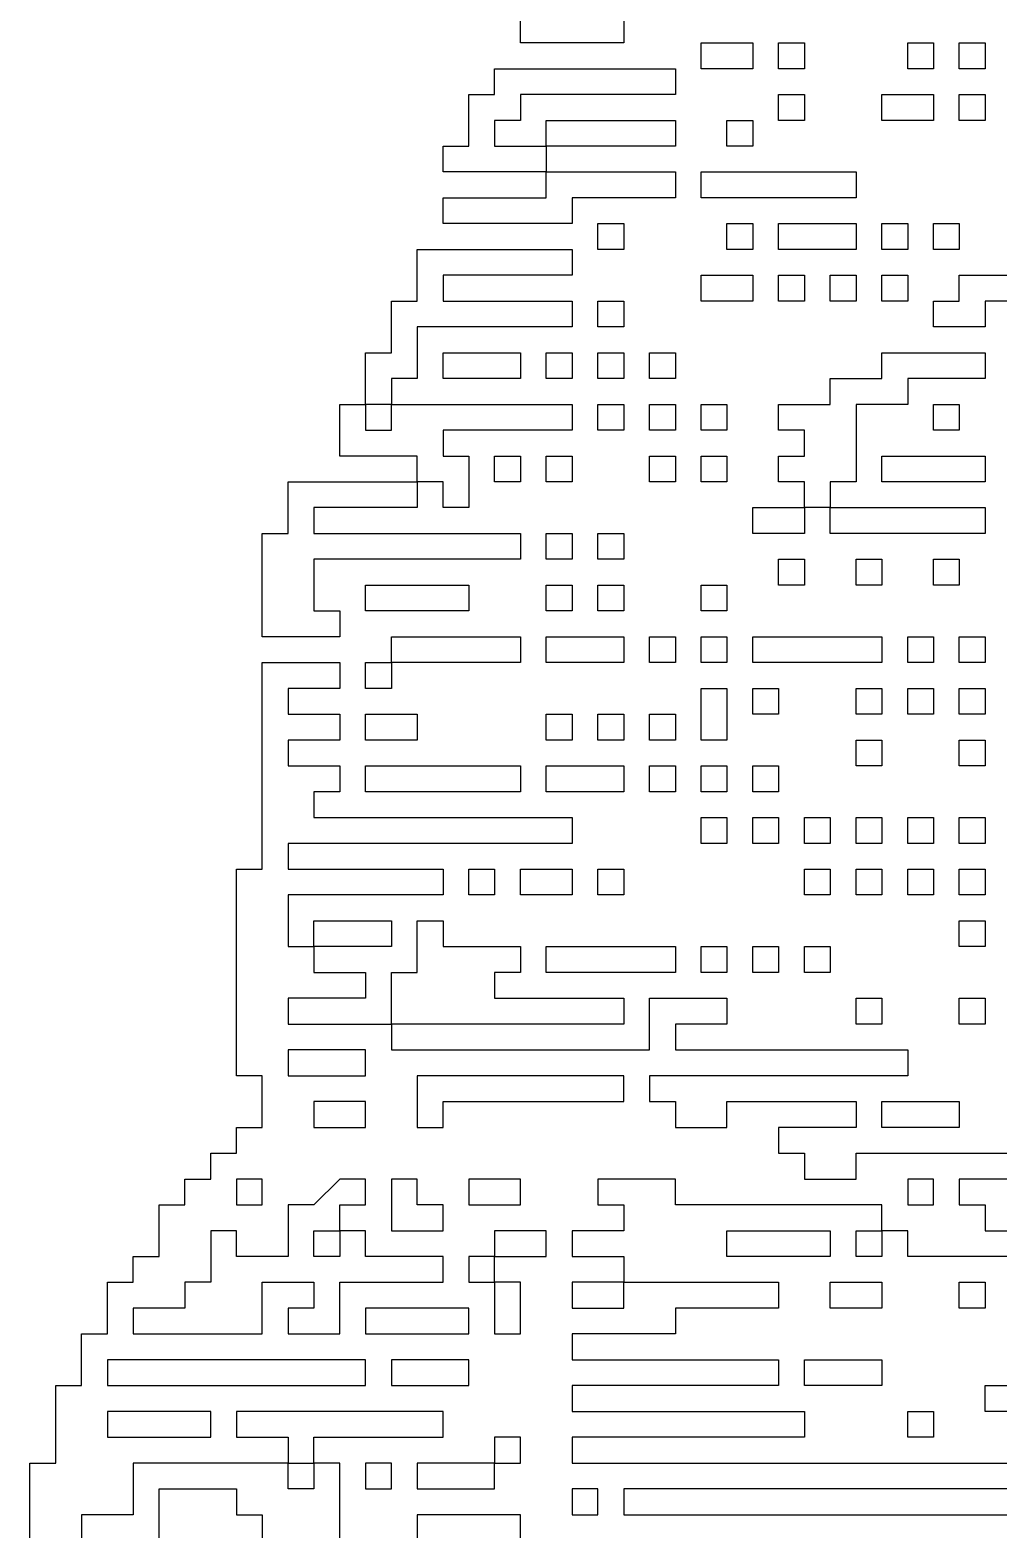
# Model space of a CAD drawing. Header units: inches. Extents: x 0.02 to 6.01, y 0.01 to 5.6.
# Drawn here: x 1.8038 to 1.9873, y 2.9722 to 3.2563 of the extents above; entities that cross this region are included whole.
import ezdxf

# ---------------------------------------------------------------- set-up
doc = ezdxf.new("R2010")
doc.units = ezdxf.units.IN
doc.header["$MEASUREMENT"] = 0
doc.layers.add('Bottom Overlay', color=54, linetype='Continuous')

msp = doc.modelspace()

# ---------------------------------------------------------------- linework, layer by layer
at = {"layer": 'Bottom Overlay'}
for p, q in [((1.89679, 3.25383), (1.89679, 3.25872)), ((1.91636, 3.25872), (1.91636, 3.25383)), ((1.91636, 3.25383), (1.89679, 3.25383)), ((1.93104, 3.24893), (1.93104, 3.25383)), ((1.93104, 3.25383), (1.94083, 3.25383)), ((1.94083, 3.25383), (1.94083, 3.24893)), ((1.94572, 3.24893), (1.94572, 3.25383)), ((1.94572, 3.25383), (1.95061, 3.25383)), ((1.95061, 3.25383), (1.95061, 3.24893)), ((1.97019, 3.25383), (1.97508, 3.25383)), ((1.97019, 3.24893), (1.97019, 3.25383)), ((1.97508, 3.25383), (1.97508, 3.24893)), ((1.97997, 3.25383), (1.98487, 3.25383)), ((1.97997, 3.24893), (1.97997, 3.25383)), ((1.98487, 3.25383), (1.98487, 3.24893)), ((1.89189, 3.24404), (1.89189, 3.24893)), ((1.89189, 3.24893), (1.90657, 3.24893)), ((1.90657, 3.24893), (1.91147, 3.24893)), ((1.91147, 3.24893), (1.92615, 3.24893)), ((1.92615, 3.24893), (1.92615, 3.24404)), ((1.93593, 3.24893), (1.93104, 3.24893)), ((1.94083, 3.24893), (1.93593, 3.24893)), ((1.95061, 3.24893), (1.94572, 3.24893)), ((1.97508, 3.24893), (1.97019, 3.24893)), ((1.98487, 3.24893), (1.97997, 3.24893)), ((1.887, 3.23425), (1.887, 3.24404)), ((1.887, 3.24404), (1.89189, 3.24404)), ((1.92615, 3.24404), (1.89679, 3.24404)), ((1.89679, 3.24404), (1.89679, 3.23915)), ((1.94572, 3.23915), (1.94572, 3.24404)), ((1.94572, 3.24404), (1.95061, 3.24404)), ((1.95061, 3.24404), (1.95061, 3.23915)), ((1.96529, 3.23915), (1.96529, 3.24404)), ((1.96529, 3.24404), (1.97508, 3.24404)), ((1.97508, 3.24404), (1.97508, 3.23915)), ((1.97997, 3.24404), (1.98487, 3.24404)), ((1.97997, 3.23915), (1.97997, 3.24404)), ((1.98487, 3.24404), (1.98487, 3.23915)), ((1.89679, 3.23915), (1.89189, 3.23915)), ((1.89189, 3.23915), (1.89189, 3.23425)), ((1.90168, 3.23425), (1.90168, 3.23915)), ((1.90168, 3.23915), (1.92615, 3.23915)), ((1.92615, 3.23915), (1.92615, 3.23425)), ((1.93593, 3.23425), (1.93593, 3.23915)), ((1.93593, 3.23915), (1.94083, 3.23915)), ((1.94083, 3.23915), (1.94083, 3.23425)), ((1.95061, 3.23915), (1.94572, 3.23915)), ((1.97508, 3.23915), (1.96529, 3.23915)), ((1.98487, 3.23915), (1.97997, 3.23915)), ((1.88211, 3.22936), (1.88211, 3.23425)), ((1.88211, 3.23425), (1.887, 3.23425)), ((1.89189, 3.23425), (1.90168, 3.23425)), ((1.90168, 3.23425), (1.90168, 3.22936)), ((1.90657, 3.23425), (1.90168, 3.23425)), ((1.91147, 3.23425), (1.90657, 3.23425)), ((1.92615, 3.23425), (1.91147, 3.23425)), ((1.94083, 3.23425), (1.93593, 3.23425)), ((1.90168, 3.22936), (1.88211, 3.22936)), ((1.90168, 3.22447), (1.90168, 3.22936)), ((1.90168, 3.22936), (1.92615, 3.22936)), ((1.92615, 3.22936), (1.92615, 3.22447)), ((1.93104, 3.22447), (1.93104, 3.22936)), ((1.93104, 3.22936), (1.9604, 3.22936)), ((1.9604, 3.22936), (1.9604, 3.22447)), ((1.88211, 3.21957), (1.88211, 3.22447)), ((1.88211, 3.22447), (1.90168, 3.22447)), ((1.91147, 3.22447), (1.90657, 3.22447)), ((1.90657, 3.22447), (1.90657, 3.21957)), ((1.91636, 3.22447), (1.91147, 3.22447)), ((1.92615, 3.22447), (1.91636, 3.22447)), ((1.9604, 3.22447), (1.93104, 3.22447)), ((1.90657, 3.21957), (1.88211, 3.21957)), ((1.91147, 3.21957), (1.91636, 3.21957)), ((1.91147, 3.21468), (1.91147, 3.21957)), ((1.91636, 3.21957), (1.91636, 3.21468)), ((1.93593, 3.21468), (1.93593, 3.21957)), ((1.93593, 3.21957), (1.94083, 3.21957)), ((1.94083, 3.21957), (1.94083, 3.21468)), ((1.94572, 3.21468), (1.94572, 3.21957)), ((1.94572, 3.21957), (1.9604, 3.21957)), ((1.9604, 3.21957), (1.9604, 3.21468)), ((1.96529, 3.21957), (1.97019, 3.21957)), ((1.96529, 3.21468), (1.96529, 3.21957)), ((1.97019, 3.21957), (1.97019, 3.21468)), ((1.97508, 3.21957), (1.97997, 3.21957)), ((1.97508, 3.21468), (1.97508, 3.21957)), ((1.97997, 3.21957), (1.97997, 3.21468)), ((1.87721, 3.20489), (1.87721, 3.21468)), ((1.87721, 3.21468), (1.90657, 3.21468)), ((1.90657, 3.21468), (1.90657, 3.20979)), ((1.91636, 3.21468), (1.91147, 3.21468)), ((1.94083, 3.21468), (1.93593, 3.21468)), ((1.95061, 3.21468), (1.94572, 3.21468)), ((1.9604, 3.21468), (1.95061, 3.21468)), ((1.97019, 3.21468), (1.96529, 3.21468)), ((1.97997, 3.21468), (1.97508, 3.21468)), ((1.89679, 3.20979), (1.88211, 3.20979)), ((1.88211, 3.20979), (1.88211, 3.20489)), ((1.90168, 3.20979), (1.89679, 3.20979)), ((1.90657, 3.20979), (1.90168, 3.20979)), ((1.93104, 3.20489), (1.93104, 3.20979)), ((1.93104, 3.20979), (1.94083, 3.20979)), ((1.94083, 3.20979), (1.94083, 3.20489)), ((1.94572, 3.20489), (1.94572, 3.20979)), ((1.94572, 3.20979), (1.95061, 3.20979)), ((1.95061, 3.20979), (1.95061, 3.20489)), ((1.95551, 3.20489), (1.95551, 3.20979)), ((1.95551, 3.20979), (1.9604, 3.20979)), ((1.9604, 3.20979), (1.9604, 3.20489)), ((1.96529, 3.20489), (1.96529, 3.20979)), ((1.96529, 3.20979), (1.97019, 3.20979)), ((1.97019, 3.20979), (1.97019, 3.20489)), ((1.97997, 3.20489), (1.97997, 3.20979)), ((1.97997, 3.20979), (1.98976, 3.20979)), ((1.87232, 3.19511), (1.87232, 3.20489)), ((1.87232, 3.20489), (1.87721, 3.20489)), ((1.88211, 3.20489), (1.90657, 3.20489)), ((1.90657, 3.20489), (1.90657, 3.2)), ((1.91147, 3.20489), (1.91636, 3.20489)), ((1.91147, 3.2), (1.91147, 3.20489)), ((1.91636, 3.20489), (1.91636, 3.2)), ((1.94083, 3.20489), (1.93104, 3.20489)), ((1.95061, 3.20489), (1.94572, 3.20489)), ((1.9604, 3.20489), (1.95551, 3.20489)), ((1.97019, 3.20489), (1.96529, 3.20489)), ((1.97508, 3.2), (1.97508, 3.20489)), ((1.97508, 3.20489), (1.97997, 3.20489)), ((2.00933, 3.20489), (1.98487, 3.20489)), ((1.98487, 3.20489), (1.98487, 3.2)), ((1.90657, 3.2), (1.87721, 3.2)), ((1.87721, 3.2), (1.87721, 3.19021)), ((1.91636, 3.2), (1.91147, 3.2)), ((1.98487, 3.2), (1.97508, 3.2)), ((1.86743, 3.18532), (1.86743, 3.19511)), ((1.86743, 3.19511), (1.87232, 3.19511)), ((1.88211, 3.19511), (1.887, 3.19511)), ((1.88211, 3.19021), (1.88211, 3.19511)), ((1.887, 3.19511), (1.89679, 3.19511)), ((1.89679, 3.19511), (1.89679, 3.19021)), ((1.90168, 3.19021), (1.90168, 3.19511)), ((1.90168, 3.19511), (1.90657, 3.19511)), ((1.90657, 3.19511), (1.90657, 3.19021)), ((1.91147, 3.19021), (1.91147, 3.19511)), ((1.91147, 3.19511), (1.91636, 3.19511)), ((1.91636, 3.19511), (1.91636, 3.19021)), ((1.92125, 3.19021), (1.92125, 3.19511)), ((1.92125, 3.19511), (1.92615, 3.19511)), ((1.92615, 3.19511), (1.92615, 3.19021)), ((1.96529, 3.19021), (1.96529, 3.19511)), ((1.96529, 3.19511), (1.98487, 3.19511)), ((1.98487, 3.19511), (1.98487, 3.19021)), ((1.87721, 3.19021), (1.87232, 3.19021)), ((1.87232, 3.19021), (1.87232, 3.18532)), ((1.89679, 3.19021), (1.88211, 3.19021)), ((1.90657, 3.19021), (1.90168, 3.19021)), ((1.91636, 3.19021), (1.91147, 3.19021)), ((1.92615, 3.19021), (1.92125, 3.19021)), ((1.95551, 3.18532), (1.95551, 3.19021)), ((1.95551, 3.19021), (1.96529, 3.19021)), ((1.98487, 3.19021), (1.97019, 3.19021)), ((1.97019, 3.19021), (1.97019, 3.18532)), ((1.86253, 3.17553), (1.86253, 3.18532)), ((1.86253, 3.18532), (1.86743, 3.18532)), ((1.86743, 3.18532), (1.86743, 3.18043)), ((1.87232, 3.18532), (1.86743, 3.18532)), ((1.87232, 3.18043), (1.87232, 3.18532)), ((1.87232, 3.18532), (1.89679, 3.18532)), ((1.89679, 3.18532), (1.90168, 3.18532)), ((1.90168, 3.18532), (1.90657, 3.18532)), ((1.90657, 3.18532), (1.90657, 3.18043)), ((1.91147, 3.18532), (1.91636, 3.18532)), ((1.91147, 3.18043), (1.91147, 3.18532)), ((1.91636, 3.18532), (1.91636, 3.18043)), ((1.92125, 3.18043), (1.92125, 3.18532)), ((1.92125, 3.18532), (1.92615, 3.18532)), ((1.92615, 3.18532), (1.92615, 3.18043)), ((1.93104, 3.18043), (1.93104, 3.18532)), ((1.93104, 3.18532), (1.93593, 3.18532)), ((1.93593, 3.18532), (1.93593, 3.18043)), ((1.94572, 3.18043), (1.94572, 3.18532)), ((1.94572, 3.18532), (1.95551, 3.18532)), ((1.97019, 3.18532), (1.9604, 3.18532)), ((1.9604, 3.18532), (1.9604, 3.17064)), ((1.97508, 3.18043), (1.97508, 3.18532)), ((1.97508, 3.18532), (1.97997, 3.18532)), ((1.97997, 3.18532), (1.97997, 3.18043)), ((1.86743, 3.18043), (1.87232, 3.18043)), ((1.90657, 3.18043), (1.88211, 3.18043)), ((1.88211, 3.18043), (1.88211, 3.17553)), ((1.91636, 3.18043), (1.91147, 3.18043)), ((1.92615, 3.18043), (1.92125, 3.18043)), ((1.93593, 3.18043), (1.93104, 3.18043)), ((1.95061, 3.18043), (1.94572, 3.18043)), ((1.95061, 3.17553), (1.95061, 3.18043)), ((1.97997, 3.18043), (1.97508, 3.18043)), ((1.87721, 3.17553), (1.86253, 3.17553)), ((1.87721, 3.17064), (1.87721, 3.17553)), ((1.88211, 3.17553), (1.887, 3.17553)), ((1.887, 3.17553), (1.887, 3.16575)), ((1.89189, 3.17064), (1.89189, 3.17553)), ((1.89189, 3.17553), (1.89679, 3.17553)), ((1.89679, 3.17553), (1.89679, 3.17064)), ((1.90168, 3.17064), (1.90168, 3.17553)), ((1.90168, 3.17553), (1.90657, 3.17553)), ((1.90657, 3.17553), (1.90657, 3.17064)), ((1.92125, 3.17064), (1.92125, 3.17553)), ((1.92125, 3.17553), (1.92615, 3.17553)), ((1.92615, 3.17553), (1.92615, 3.17064)), ((1.93104, 3.17064), (1.93104, 3.17553)), ((1.93104, 3.17553), (1.93593, 3.17553)), ((1.93593, 3.17553), (1.93593, 3.17064)), ((1.94572, 3.17553), (1.95061, 3.17553)), ((1.94572, 3.17064), (1.94572, 3.17553)), ((1.96529, 3.17064), (1.96529, 3.17553)), ((1.96529, 3.17553), (1.98487, 3.17553)), ((1.98487, 3.17553), (1.98487, 3.17064)), ((1.85275, 3.16085), (1.85275, 3.17064)), ((1.85275, 3.17064), (1.87721, 3.17064)), ((1.88211, 3.17064), (1.87721, 3.17064)), ((1.87721, 3.17064), (1.87721, 3.16575)), ((1.88211, 3.16575), (1.88211, 3.17064)), ((1.89679, 3.17064), (1.89189, 3.17064)), ((1.90657, 3.17064), (1.90168, 3.17064)), ((1.92615, 3.17064), (1.92125, 3.17064)), ((1.93593, 3.17064), (1.93104, 3.17064)), ((1.95061, 3.17064), (1.94572, 3.17064)), ((1.95061, 3.16575), (1.95061, 3.17064)), ((1.9604, 3.17064), (1.95551, 3.17064)), ((1.95551, 3.17064), (1.95551, 3.16575)), ((1.98487, 3.17064), (1.96529, 3.17064)), ((1.87721, 3.16575), (1.85764, 3.16575)), ((1.85764, 3.16575), (1.85764, 3.16085)), ((1.887, 3.16575), (1.88211, 3.16575)), ((1.94083, 3.16085), (1.94083, 3.16575)), ((1.94083, 3.16575), (1.95061, 3.16575)), ((1.95061, 3.16575), (1.95061, 3.16085)), ((1.95551, 3.16575), (1.95061, 3.16575)), ((1.95551, 3.16575), (1.9604, 3.16575)), ((1.95551, 3.16085), (1.95551, 3.16575)), ((1.9604, 3.16575), (1.98487, 3.16575)), ((1.98487, 3.16575), (1.98487, 3.16085)), ((1.84785, 3.15596), (1.84785, 3.16085)), ((1.84785, 3.16085), (1.85275, 3.16085)), ((1.85764, 3.16085), (1.89679, 3.16085)), ((1.89679, 3.16085), (1.89679, 3.15596)), ((1.90168, 3.15596), (1.90168, 3.16085)), ((1.90168, 3.16085), (1.90657, 3.16085)), ((1.90657, 3.16085), (1.90657, 3.15596)), ((1.91147, 3.15596), (1.91147, 3.16085)), ((1.91147, 3.16085), (1.91636, 3.16085)), ((1.91636, 3.16085), (1.91636, 3.15596)), ((1.94572, 3.16085), (1.94083, 3.16085)), ((1.95061, 3.16085), (1.94572, 3.16085)), ((1.98487, 3.16085), (1.95551, 3.16085)), ((1.84785, 3.14128), (1.84785, 3.15596)), ((1.89679, 3.15596), (1.85764, 3.15596)), ((1.85764, 3.15596), (1.85764, 3.14617)), ((1.90657, 3.15596), (1.90168, 3.15596)), ((1.91636, 3.15596), (1.91147, 3.15596)), ((1.94572, 3.15107), (1.94572, 3.15596)), ((1.94572, 3.15596), (1.95061, 3.15596)), ((1.95061, 3.15596), (1.95061, 3.15107)), ((1.9604, 3.15107), (1.9604, 3.15596)), ((1.9604, 3.15596), (1.96529, 3.15596)), ((1.96529, 3.15596), (1.96529, 3.15107)), ((1.97508, 3.15107), (1.97508, 3.15596)), ((1.97508, 3.15596), (1.97997, 3.15596)), ((1.97997, 3.15596), (1.97997, 3.15107)), ((1.86743, 3.14617), (1.86743, 3.15107)), ((1.86743, 3.15107), (1.87721, 3.15107)), ((1.87721, 3.15107), (1.88211, 3.15107)), ((1.88211, 3.15107), (1.887, 3.15107)), ((1.887, 3.15107), (1.887, 3.14617)), ((1.90168, 3.15107), (1.90657, 3.15107)), ((1.90168, 3.14617), (1.90168, 3.15107)), ((1.90657, 3.15107), (1.90657, 3.14617)), ((1.91147, 3.14617), (1.91147, 3.15107)), ((1.91147, 3.15107), (1.91636, 3.15107)), ((1.91636, 3.15107), (1.91636, 3.14617)), ((1.93104, 3.14617), (1.93104, 3.15107)), ((1.93104, 3.15107), (1.93593, 3.15107)), ((1.93593, 3.15107), (1.93593, 3.14617)), ((1.95061, 3.15107), (1.94572, 3.15107)), ((1.96529, 3.15107), (1.9604, 3.15107)), ((1.97997, 3.15107), (1.97508, 3.15107)), ((1.85764, 3.14617), (1.86253, 3.14617)), ((1.86253, 3.14617), (1.86253, 3.14128)), ((1.887, 3.14617), (1.86743, 3.14617)), ((1.90657, 3.14617), (1.90168, 3.14617)), ((1.91636, 3.14617), (1.91147, 3.14617)), ((1.93593, 3.14617), (1.93104, 3.14617)), ((1.86253, 3.14128), (1.84785, 3.14128)), ((1.87232, 3.14128), (1.87721, 3.14128)), ((1.87232, 3.13639), (1.87232, 3.14128)), ((1.87721, 3.14128), (1.89679, 3.14128)), ((1.89679, 3.14128), (1.89679, 3.13639)), ((1.90168, 3.14128), (1.90657, 3.14128)), ((1.90168, 3.13639), (1.90168, 3.14128)), ((1.90657, 3.14128), (1.91636, 3.14128)), ((1.91636, 3.14128), (1.91636, 3.13639)), ((1.92125, 3.14128), (1.92615, 3.14128)), ((1.92125, 3.13639), (1.92125, 3.14128)), ((1.92615, 3.14128), (1.92615, 3.13639)), ((1.93104, 3.13639), (1.93104, 3.14128)), ((1.93104, 3.14128), (1.93593, 3.14128)), ((1.93593, 3.14128), (1.93593, 3.13639)), ((1.94083, 3.13639), (1.94083, 3.14128)), ((1.94083, 3.14128), (1.95551, 3.14128)), ((1.95551, 3.14128), (1.9604, 3.14128)), ((1.9604, 3.14128), (1.96529, 3.14128)), ((1.96529, 3.14128), (1.96529, 3.13639)), ((1.97019, 3.13639), (1.97019, 3.14128)), ((1.97019, 3.14128), (1.97508, 3.14128)), ((1.97508, 3.14128), (1.97508, 3.13639)), ((1.97997, 3.13639), (1.97997, 3.14128)), ((1.97997, 3.14128), (1.98487, 3.14128)), ((1.98487, 3.14128), (1.98487, 3.13639)), ((1.84785, 3.09724), (1.84785, 3.13639)), ((1.84785, 3.13639), (1.86253, 3.13639)), ((1.86253, 3.13639), (1.86253, 3.13149)), ((1.86743, 3.13149), (1.86743, 3.13639)), ((1.86743, 3.13639), (1.87232, 3.13639)), ((1.87232, 3.13639), (1.87232, 3.13149)), ((1.89679, 3.13639), (1.87232, 3.13639)), ((1.91636, 3.13639), (1.90168, 3.13639)), ((1.92615, 3.13639), (1.92125, 3.13639)), ((1.93593, 3.13639), (1.93104, 3.13639)), ((1.96529, 3.13639), (1.94083, 3.13639)), ((1.97508, 3.13639), (1.97019, 3.13639)), ((1.98487, 3.13639), (1.97997, 3.13639)), ((1.86253, 3.13149), (1.85275, 3.13149)), ((1.85275, 3.13149), (1.85275, 3.1266)), ((1.87232, 3.13149), (1.86743, 3.13149)), ((1.93104, 3.12171), (1.93104, 3.13149)), ((1.93104, 3.13149), (1.93593, 3.13149)), ((1.93593, 3.13149), (1.93593, 3.1266)), ((1.94083, 3.1266), (1.94083, 3.13149)), ((1.94083, 3.13149), (1.94572, 3.13149)), ((1.94572, 3.13149), (1.94572, 3.1266)), ((1.9604, 3.1266), (1.9604, 3.13149)), ((1.9604, 3.13149), (1.96529, 3.13149)), ((1.96529, 3.13149), (1.96529, 3.1266)), ((1.97019, 3.1266), (1.97019, 3.13149)), ((1.97019, 3.13149), (1.97508, 3.13149)), ((1.97508, 3.13149), (1.97508, 3.1266)), ((1.97997, 3.1266), (1.97997, 3.13149)), ((1.97997, 3.13149), (1.98487, 3.13149)), ((1.98487, 3.13149), (1.98487, 3.1266)), ((1.85275, 3.1266), (1.86253, 3.1266)), ((1.86253, 3.1266), (1.86253, 3.12171)), ((1.86743, 3.12171), (1.86743, 3.1266)), ((1.86743, 3.1266), (1.87721, 3.1266)), ((1.87721, 3.1266), (1.87721, 3.12171)), ((1.90168, 3.1266), (1.90657, 3.1266)), ((1.90168, 3.12171), (1.90168, 3.1266)), ((1.90657, 3.1266), (1.90657, 3.12171)), ((1.91147, 3.12171), (1.91147, 3.1266)), ((1.91147, 3.1266), (1.91636, 3.1266)), ((1.91636, 3.1266), (1.91636, 3.12171)), ((1.92125, 3.1266), (1.92615, 3.1266)), ((1.92125, 3.12171), (1.92125, 3.1266)), ((1.92615, 3.1266), (1.92615, 3.12171)), ((1.93593, 3.1266), (1.93593, 3.12171)), ((1.94572, 3.1266), (1.94083, 3.1266)), ((1.96529, 3.1266), (1.9604, 3.1266)), ((1.97508, 3.1266), (1.97019, 3.1266)), ((1.98487, 3.1266), (1.97997, 3.1266)), ((1.86253, 3.12171), (1.85275, 3.12171)), ((1.85275, 3.12171), (1.85275, 3.11681)), ((1.87232, 3.12171), (1.86743, 3.12171)), ((1.87721, 3.12171), (1.87232, 3.12171)), ((1.90657, 3.12171), (1.90168, 3.12171)), ((1.91636, 3.12171), (1.91147, 3.12171)), ((1.92615, 3.12171), (1.92125, 3.12171)), ((1.93593, 3.12171), (1.93104, 3.12171)), ((1.9604, 3.11681), (1.9604, 3.12171)), ((1.9604, 3.12171), (1.96529, 3.12171)), ((1.96529, 3.12171), (1.96529, 3.11681)), ((1.97997, 3.11681), (1.97997, 3.12171)), ((1.97997, 3.12171), (1.98487, 3.12171)), ((1.98487, 3.12171), (1.98487, 3.11681)), ((1.85275, 3.11681), (1.86253, 3.11681)), ((1.86253, 3.11681), (1.86253, 3.11192)), ((1.86743, 3.11192), (1.86743, 3.11681)), ((1.86743, 3.11681), (1.89679, 3.11681)), ((1.89679, 3.11681), (1.89679, 3.11192)), ((1.90168, 3.11681), (1.90657, 3.11681)), ((1.90168, 3.11192), (1.90168, 3.11681)), ((1.90657, 3.11681), (1.91636, 3.11681)), ((1.91636, 3.11681), (1.91636, 3.11192)), ((1.92125, 3.11681), (1.92615, 3.11681)), ((1.92125, 3.11192), (1.92125, 3.11681)), ((1.92615, 3.11681), (1.92615, 3.11192)), ((1.93104, 3.11192), (1.93104, 3.11681)), ((1.93104, 3.11681), (1.93593, 3.11681)), ((1.93593, 3.11681), (1.93593, 3.11192)), ((1.94083, 3.11192), (1.94083, 3.11681)), ((1.94083, 3.11681), (1.94572, 3.11681)), ((1.94572, 3.11681), (1.94572, 3.11192)), ((1.96529, 3.11681), (1.9604, 3.11681)), ((1.98487, 3.11681), (1.97997, 3.11681)), ((1.86253, 3.11192), (1.85764, 3.11192)), ((1.85764, 3.11192), (1.85764, 3.10703)), ((1.87232, 3.11192), (1.86743, 3.11192)), ((1.87721, 3.11192), (1.87232, 3.11192)), ((1.89679, 3.11192), (1.87721, 3.11192)), ((1.91636, 3.11192), (1.90168, 3.11192)), ((1.92615, 3.11192), (1.92125, 3.11192)), ((1.93593, 3.11192), (1.93104, 3.11192)), ((1.94572, 3.11192), (1.94083, 3.11192)), ((1.85764, 3.10703), (1.90657, 3.10703)), ((1.90657, 3.10703), (1.90657, 3.10213)), ((1.93104, 3.10213), (1.93104, 3.10703)), ((1.93104, 3.10703), (1.93593, 3.10703)), ((1.93593, 3.10703), (1.93593, 3.10213)), ((1.94083, 3.10213), (1.94083, 3.10703)), ((1.94083, 3.10703), (1.94572, 3.10703)), ((1.94572, 3.10703), (1.94572, 3.10213)), ((1.95061, 3.10703), (1.95551, 3.10703)), ((1.95061, 3.10213), (1.95061, 3.10703)), ((1.95551, 3.10703), (1.95551, 3.10213)), ((1.9604, 3.10703), (1.96529, 3.10703)), ((1.9604, 3.10213), (1.9604, 3.10703)), ((1.96529, 3.10703), (1.96529, 3.10213)), ((1.97019, 3.10703), (1.97508, 3.10703)), ((1.97019, 3.10213), (1.97019, 3.10703)), ((1.97508, 3.10703), (1.97508, 3.10213)), ((1.97997, 3.10213), (1.97997, 3.10703)), ((1.97997, 3.10703), (1.98487, 3.10703)), ((1.98487, 3.10703), (1.98487, 3.10213)), ((1.90657, 3.10213), (1.85275, 3.10213)), ((1.85275, 3.10213), (1.85275, 3.09724)), ((1.93593, 3.10213), (1.93104, 3.10213)), ((1.94572, 3.10213), (1.94083, 3.10213)), ((1.95551, 3.10213), (1.95061, 3.10213)), ((1.96529, 3.10213), (1.9604, 3.10213)), ((1.97508, 3.10213), (1.97019, 3.10213)), ((1.98487, 3.10213), (1.97997, 3.10213)), ((1.84296, 3.05809), (1.84296, 3.09724)), ((1.84296, 3.09724), (1.84785, 3.09724)), ((1.85275, 3.09724), (1.88211, 3.09724)), ((1.88211, 3.09724), (1.88211, 3.09235)), ((1.887, 3.09235), (1.887, 3.09724)), ((1.887, 3.09724), (1.89189, 3.09724)), ((1.89189, 3.09724), (1.89189, 3.09235)), ((1.89679, 3.09724), (1.90168, 3.09724)), ((1.89679, 3.09235), (1.89679, 3.09724)), ((1.90168, 3.09724), (1.90657, 3.09724)), ((1.90657, 3.09724), (1.90657, 3.09235)), ((1.91147, 3.09724), (1.91636, 3.09724)), ((1.91147, 3.09235), (1.91147, 3.09724)), ((1.91636, 3.09724), (1.91636, 3.09235)), ((1.95061, 3.09235), (1.95061, 3.09724)), ((1.95061, 3.09724), (1.95551, 3.09724)), ((1.95551, 3.09724), (1.95551, 3.09235)), ((1.9604, 3.09235), (1.9604, 3.09724)), ((1.9604, 3.09724), (1.96529, 3.09724)), ((1.96529, 3.09724), (1.96529, 3.09235)), ((1.97019, 3.09235), (1.97019, 3.09724)), ((1.97019, 3.09724), (1.97508, 3.09724)), ((1.97508, 3.09724), (1.97508, 3.09235)), ((1.97997, 3.09235), (1.97997, 3.09724)), ((1.97997, 3.09724), (1.98487, 3.09724)), ((1.98487, 3.09724), (1.98487, 3.09235)), ((1.88211, 3.09235), (1.85275, 3.09235)), ((1.85275, 3.09235), (1.85275, 3.08256)), ((1.89189, 3.09235), (1.887, 3.09235)), ((1.90657, 3.09235), (1.89679, 3.09235)), ((1.91636, 3.09235), (1.91147, 3.09235)), ((1.95551, 3.09235), (1.95061, 3.09235)), ((1.96529, 3.09235), (1.9604, 3.09235)), ((1.97508, 3.09235), (1.97019, 3.09235)), ((1.98487, 3.09235), (1.97997, 3.09235)), ((1.85764, 3.08745), (1.86253, 3.08745)), ((1.85764, 3.08256), (1.85764, 3.08745)), ((1.86253, 3.08745), (1.87232, 3.08745)), ((1.87232, 3.08745), (1.87232, 3.08256)), ((1.87721, 3.07767), (1.87721, 3.08745)), ((1.87721, 3.08745), (1.88211, 3.08745)), ((1.88211, 3.08745), (1.88211, 3.08256)), ((1.97997, 3.08256), (1.97997, 3.08745)), ((1.97997, 3.08745), (1.98487, 3.08745)), ((1.98487, 3.08745), (1.98487, 3.08256)), ((1.85275, 3.08256), (1.85764, 3.08256)), ((1.87232, 3.08256), (1.85764, 3.08256)), ((1.85764, 3.08256), (1.85764, 3.07767)), ((1.88211, 3.08256), (1.89679, 3.08256)), ((1.89679, 3.08256), (1.89679, 3.07767)), ((1.90168, 3.07767), (1.90168, 3.08256)), ((1.90168, 3.08256), (1.92615, 3.08256)), ((1.92615, 3.08256), (1.92615, 3.07767)), ((1.93104, 3.07767), (1.93104, 3.08256)), ((1.93104, 3.08256), (1.93593, 3.08256)), ((1.93593, 3.08256), (1.93593, 3.07767)), ((1.94083, 3.07767), (1.94083, 3.08256)), ((1.94083, 3.08256), (1.94572, 3.08256)), ((1.94572, 3.08256), (1.94572, 3.07767)), ((1.95061, 3.07767), (1.95061, 3.08256)), ((1.95061, 3.08256), (1.95551, 3.08256)), ((1.95551, 3.08256), (1.95551, 3.07767)), ((1.98487, 3.08256), (1.97997, 3.08256)), ((1.85764, 3.07767), (1.86743, 3.07767)), ((1.86743, 3.07767), (1.86743, 3.07277)), ((1.87232, 3.06788), (1.87232, 3.07767)), ((1.87232, 3.07767), (1.87721, 3.07767)), ((1.89679, 3.07767), (1.89189, 3.07767)), ((1.89189, 3.07767), (1.89189, 3.07277)), ((1.92615, 3.07767), (1.90168, 3.07767)), ((1.93593, 3.07767), (1.93104, 3.07767)), ((1.94572, 3.07767), (1.94083, 3.07767)), ((1.95551, 3.07767), (1.95061, 3.07767)), ((1.86743, 3.07277), (1.85275, 3.07277)), ((1.85275, 3.07277), (1.85275, 3.06788)), ((1.89189, 3.07277), (1.90657, 3.07277)), ((1.90657, 3.07277), (1.91147, 3.07277)), ((1.91147, 3.07277), (1.91636, 3.07277)), ((1.91636, 3.07277), (1.91636, 3.06788)), ((1.92125, 3.06299), (1.92125, 3.07277)), ((1.92125, 3.07277), (1.93593, 3.07277)), ((1.93593, 3.07277), (1.93593, 3.06788)), ((1.9604, 3.06788), (1.9604, 3.07277)), ((1.9604, 3.07277), (1.96529, 3.07277)), ((1.96529, 3.07277), (1.96529, 3.06788)), ((1.97997, 3.07277), (1.98487, 3.07277)), ((1.97997, 3.06788), (1.97997, 3.07277)), ((1.98487, 3.07277), (1.98487, 3.06788)), ((1.85275, 3.06788), (1.87232, 3.06788)), ((1.91636, 3.06788), (1.87232, 3.06788)), ((1.87232, 3.06788), (1.87232, 3.06299)), ((1.93593, 3.06788), (1.92615, 3.06788)), ((1.92615, 3.06788), (1.92615, 3.06299)), ((1.96529, 3.06788), (1.9604, 3.06788)), ((1.98487, 3.06788), (1.97997, 3.06788)), ((1.86743, 3.06299), (1.85275, 3.06299)), ((1.85275, 3.06299), (1.85275, 3.05809)), ((1.86743, 3.05809), (1.86743, 3.06299)), ((1.87232, 3.06299), (1.92125, 3.06299)), ((1.92615, 3.06299), (1.97019, 3.06299)), ((1.97019, 3.06299), (1.97019, 3.05809)), ((1.84785, 3.05809), (1.84296, 3.05809)), ((1.84785, 3.04831), (1.84785, 3.05809)), ((1.85275, 3.05809), (1.86743, 3.05809)), ((1.91636, 3.05809), (1.87721, 3.05809)), ((1.87721, 3.05809), (1.87721, 3.04831)), ((1.91636, 3.0532), (1.91636, 3.05809)), ((1.97019, 3.05809), (1.92125, 3.05809)), ((1.92125, 3.05809), (1.92125, 3.0532)), ((1.86743, 3.0532), (1.85764, 3.0532)), ((1.85764, 3.0532), (1.85764, 3.04831)), ((1.86743, 3.04831), (1.86743, 3.0532)), ((1.88211, 3.04831), (1.88211, 3.0532)), ((1.88211, 3.0532), (1.91636, 3.0532)), ((1.92125, 3.0532), (1.92615, 3.0532)), ((1.92615, 3.0532), (1.92615, 3.04831)), ((1.93593, 3.04831), (1.93593, 3.0532)), ((1.93593, 3.0532), (1.9604, 3.0532)), ((1.9604, 3.0532), (1.9604, 3.04831)), ((1.96529, 3.04831), (1.96529, 3.0532)), ((1.96529, 3.0532), (1.97997, 3.0532)), ((1.97997, 3.0532), (1.97997, 3.04831)), ((1.84296, 3.04341), (1.84296, 3.04831)), ((1.84296, 3.04831), (1.84785, 3.04831)), ((1.85764, 3.04831), (1.86743, 3.04831)), ((1.87721, 3.04831), (1.88211, 3.04831)), ((1.92615, 3.04831), (1.93593, 3.04831)), ((1.9604, 3.04831), (1.94572, 3.04831)), ((1.94572, 3.04831), (1.94572, 3.04341)), ((1.97508, 3.04831), (1.96529, 3.04831)), ((1.97997, 3.04831), (1.97508, 3.04831)), ((1.83807, 3.03852), (1.83807, 3.04341)), ((1.83807, 3.04341), (1.84296, 3.04341)), ((1.94572, 3.04341), (1.95061, 3.04341)), ((1.95061, 3.04341), (1.95061, 3.03852)), ((1.9604, 3.03852), (1.9604, 3.04341)), ((1.9604, 3.04341), (2.00444, 3.04341)), ((1.83317, 3.03363), (1.83317, 3.03852)), ((1.83317, 3.03852), (1.83807, 3.03852)), ((1.84785, 3.03852), (1.84296, 3.03852)), ((1.84296, 3.03852), (1.84296, 3.03363)), ((1.84785, 3.03363), (1.84785, 3.03852)), ((1.86253, 3.03852), (1.85764, 3.03363)), ((1.86743, 3.03852), (1.86253, 3.03852)), ((1.86743, 3.03363), (1.86743, 3.03852)), ((1.87721, 3.03852), (1.87232, 3.03852)), ((1.87232, 3.03852), (1.87232, 3.02873)), ((1.87721, 3.03363), (1.87721, 3.03852)), ((1.89679, 3.03852), (1.887, 3.03852)), ((1.887, 3.03852), (1.887, 3.03363)), ((1.89679, 3.03363), (1.89679, 3.03852)), ((1.92615, 3.03852), (1.91147, 3.03852)), ((1.91147, 3.03852), (1.91147, 3.03363)), ((1.92615, 3.03363), (1.92615, 3.03852)), ((1.95061, 3.03852), (1.9604, 3.03852)), ((1.97508, 3.03852), (1.97019, 3.03852)), ((1.97019, 3.03852), (1.97019, 3.03363)), ((1.97508, 3.03363), (1.97508, 3.03852)), ((2.00444, 3.03852), (1.97997, 3.03852)), ((1.97997, 3.03852), (1.97997, 3.03363)), ((1.82828, 3.02384), (1.82828, 3.03363)), ((1.82828, 3.03363), (1.83317, 3.03363)), ((1.84296, 3.03363), (1.84785, 3.03363)), ((1.85764, 3.03363), (1.85275, 3.03363)), ((1.85275, 3.03363), (1.85275, 3.02384)), ((1.86253, 3.02873), (1.86253, 3.03363)), ((1.86253, 3.03363), (1.86743, 3.03363)), ((1.88211, 3.03363), (1.87721, 3.03363)), ((1.88211, 3.02873), (1.88211, 3.03363)), ((1.887, 3.03363), (1.89679, 3.03363)), ((1.91147, 3.03363), (1.91636, 3.03363)), ((1.91636, 3.03363), (1.91636, 3.02873)), ((1.96529, 3.03363), (1.92615, 3.03363)), ((1.96529, 3.02873), (1.96529, 3.03363)), ((1.97019, 3.03363), (1.97508, 3.03363)), ((1.97997, 3.03363), (1.98487, 3.03363)), ((1.98487, 3.03363), (1.98487, 3.02873)), ((1.84296, 3.02873), (1.83807, 3.02873)), ((1.83807, 3.02873), (1.83807, 3.01895)), ((1.84296, 3.02384), (1.84296, 3.02873)), ((1.85764, 3.02384), (1.85764, 3.02873)), ((1.85764, 3.02873), (1.86253, 3.02873)), ((1.86253, 3.02873), (1.86253, 3.02384)), ((1.86743, 3.02873), (1.86253, 3.02873)), ((1.86743, 3.02384), (1.86743, 3.02873)), ((1.87232, 3.02873), (1.88211, 3.02873)), ((1.90168, 3.02873), (1.89189, 3.02873)), ((1.89189, 3.02873), (1.89189, 3.02384)), ((1.90168, 3.02384), (1.90168, 3.02873)), ((1.91636, 3.02873), (1.90657, 3.02873)), ((1.90657, 3.02873), (1.90657, 3.02384)), ((1.93593, 3.02384), (1.93593, 3.02873)), ((1.93593, 3.02873), (1.94572, 3.02873)), ((1.94572, 3.02873), (1.95061, 3.02873)), ((1.95061, 3.02873), (1.95551, 3.02873)), ((1.95551, 3.02873), (1.95551, 3.02384)), ((1.9604, 3.02873), (1.96529, 3.02873)), ((1.9604, 3.02384), (1.9604, 3.02873)), ((1.96529, 3.02873), (1.96529, 3.02384)), ((1.97019, 3.02873), (1.96529, 3.02873)), ((1.97019, 3.02384), (1.97019, 3.02873)), ((1.98487, 3.02873), (2.00933, 3.02873)), ((1.82339, 3.01895), (1.82339, 3.02384)), ((1.82339, 3.02384), (1.82828, 3.02384)), ((1.85275, 3.02384), (1.84296, 3.02384)), ((1.86253, 3.02384), (1.85764, 3.02384)), ((1.88211, 3.02384), (1.86743, 3.02384)), ((1.88211, 3.01895), (1.88211, 3.02384)), ((1.89189, 3.02384), (1.887, 3.02384)), ((1.887, 3.02384), (1.887, 3.01895)), ((1.89189, 3.02384), (1.90168, 3.02384)), ((1.89189, 3.01895), (1.89189, 3.02384)), ((1.90657, 3.02384), (1.91636, 3.02384)), ((1.91636, 3.02384), (1.91636, 3.01895)), ((1.95551, 3.02384), (1.93593, 3.02384)), ((1.96529, 3.02384), (1.9604, 3.02384)), ((1.99955, 3.02384), (1.97019, 3.02384)), ((1.81849, 3.00916), (1.81849, 3.01895)), ((1.81849, 3.01895), (1.82339, 3.01895)), ((1.83807, 3.01895), (1.83317, 3.01895)), ((1.83317, 3.01895), (1.83317, 3.01405)), ((1.84785, 3.00916), (1.84785, 3.01895)), ((1.84785, 3.01895), (1.85764, 3.01895)), ((1.85764, 3.01895), (1.85764, 3.01405)), ((1.86253, 3.00916), (1.86253, 3.01895)), ((1.86253, 3.01895), (1.88211, 3.01895)), ((1.887, 3.01895), (1.89189, 3.01895)), ((1.89189, 3.01895), (1.89189, 3.00916)), ((1.89679, 3.01895), (1.89189, 3.01895)), ((1.89679, 3.00916), (1.89679, 3.01895)), ((1.91636, 3.01895), (1.90657, 3.01895)), ((1.90657, 3.01895), (1.90657, 3.01405)), ((1.91636, 3.01895), (1.94572, 3.01895)), ((1.91636, 3.01405), (1.91636, 3.01895)), ((1.94572, 3.01895), (1.94572, 3.01405)), ((1.95551, 3.01405), (1.95551, 3.01895)), ((1.95551, 3.01895), (1.96529, 3.01895)), ((1.96529, 3.01895), (1.96529, 3.01405)), ((1.97997, 3.01405), (1.97997, 3.01895)), ((1.97997, 3.01895), (1.98487, 3.01895)), ((1.98487, 3.01895), (1.98487, 3.01405)), ((1.83317, 3.01405), (1.82339, 3.01405)), ((1.82339, 3.01405), (1.82339, 3.00916)), ((1.85764, 3.01405), (1.85275, 3.01405)), ((1.85275, 3.01405), (1.85275, 3.00916)), ((1.887, 3.01405), (1.86743, 3.01405)), ((1.86743, 3.01405), (1.86743, 3.00916)), ((1.887, 3.00916), (1.887, 3.01405)), ((1.90657, 3.01405), (1.91636, 3.01405)), ((1.94572, 3.01405), (1.92615, 3.01405)), ((1.92615, 3.01405), (1.92615, 3.00916)), ((1.9604, 3.01405), (1.95551, 3.01405)), ((1.96529, 3.01405), (1.9604, 3.01405)), ((1.98487, 3.01405), (1.97997, 3.01405)), ((1.8136, 2.99937), (1.8136, 3.00916)), ((1.8136, 3.00916), (1.81849, 3.00916)), ((1.82339, 3.00916), (1.84785, 3.00916)), ((1.85275, 3.00916), (1.86253, 3.00916)), ((1.86743, 3.00916), (1.887, 3.00916)), ((1.89189, 3.00916), (1.89679, 3.00916)), ((1.92615, 3.00916), (1.90657, 3.00916)), ((1.90657, 3.00916), (1.90657, 3.00427)), ((1.86743, 3.00427), (1.81849, 3.00427)), ((1.81849, 3.00427), (1.81849, 2.99937)), ((1.86743, 2.99937), (1.86743, 3.00427)), ((1.887, 3.00427), (1.87232, 3.00427)), ((1.87232, 3.00427), (1.87232, 2.99937)), ((1.887, 2.99937), (1.887, 3.00427)), ((1.90657, 3.00427), (1.94572, 3.00427)), ((1.94572, 3.00427), (1.94572, 2.99937)), ((1.95061, 2.99937), (1.95061, 3.00427)), ((1.95061, 3.00427), (1.96529, 3.00427)), ((1.96529, 3.00427), (1.96529, 2.99937)), ((1.80871, 2.98469), (1.80871, 2.99937)), ((1.80871, 2.99937), (1.8136, 2.99937)), ((1.81849, 2.99937), (1.86743, 2.99937)), ((1.87232, 2.99937), (1.887, 2.99937)), ((1.94572, 2.99937), (1.90657, 2.99937)), ((1.90657, 2.99937), (1.90657, 2.99448)), ((1.9604, 2.99937), (1.95061, 2.99937)), ((1.96529, 2.99937), (1.9604, 2.99937)), ((1.98487, 2.99448), (1.98487, 2.99937)), ((1.98487, 2.99937), (2.00444, 2.99937)), ((1.83807, 2.99448), (1.81849, 2.99448)), ((1.81849, 2.99448), (1.81849, 2.98959)), ((1.83807, 2.98959), (1.83807, 2.99448)), ((1.88211, 2.99448), (1.84296, 2.99448)), ((1.84296, 2.99448), (1.84296, 2.98959)), ((1.88211, 2.98959), (1.88211, 2.99448)), ((1.90657, 2.99448), (1.95061, 2.99448)), ((1.95061, 2.99448), (1.95061, 2.98959)), ((1.97019, 2.98959), (1.97019, 2.99448)), ((1.97019, 2.99448), (1.97508, 2.99448)), ((1.97508, 2.99448), (1.97508, 2.98959)), ((1.99955, 2.99448), (1.98487, 2.99448)), ((1.81849, 2.98959), (1.83807, 2.98959)), ((1.84296, 2.98959), (1.85275, 2.98959)), ((1.85275, 2.98959), (1.85275, 2.98469)), ((1.85764, 2.98469), (1.85764, 2.98959)), ((1.85764, 2.98959), (1.88211, 2.98959)), ((1.89679, 2.98959), (1.89189, 2.98959)), ((1.89189, 2.98959), (1.89189, 2.98469)), ((1.89679, 2.98469), (1.89679, 2.98959)), ((1.95061, 2.98959), (1.90657, 2.98959)), ((1.90657, 2.98959), (1.90657, 2.98469)), ((1.97508, 2.98959), (1.97019, 2.98959)), ((1.80381, 2.95044), (1.80381, 2.98469)), ((1.80381, 2.98469), (1.80871, 2.98469)), ((1.85275, 2.98469), (1.82339, 2.98469)), ((1.82339, 2.98469), (1.82339, 2.97491)), ((1.85275, 2.98469), (1.85764, 2.98469)), ((1.85275, 2.9798), (1.85275, 2.98469)), ((1.85764, 2.98469), (1.85764, 2.9798)), ((1.86253, 2.98469), (1.85764, 2.98469)), ((1.86253, 2.96512), (1.86253, 2.98469)), ((1.87232, 2.98469), (1.86743, 2.98469)), ((1.86743, 2.98469), (1.86743, 2.9798)), ((1.87232, 2.9798), (1.87232, 2.98469)), ((1.89189, 2.98469), (1.87721, 2.98469)), ((1.87721, 2.98469), (1.87721, 2.9798)), ((1.89189, 2.98469), (1.89679, 2.98469)), ((1.89189, 2.9798), (1.89189, 2.98469)), ((1.90657, 2.98469), (1.98976, 2.98469)), ((1.82828, 2.97001), (1.82828, 2.9798)), ((1.82828, 2.9798), (1.84296, 2.9798)), ((1.84296, 2.9798), (1.84296, 2.97491)), ((1.85764, 2.9798), (1.85275, 2.9798)), ((1.86743, 2.9798), (1.87232, 2.9798)), ((1.87721, 2.9798), (1.89189, 2.9798)), ((1.91147, 2.9798), (1.90657, 2.9798)), ((1.90657, 2.9798), (1.90657, 2.97491)), ((1.91147, 2.97491), (1.91147, 2.9798)), ((1.99465, 2.9798), (1.91636, 2.9798)), ((1.91636, 2.9798), (1.91636, 2.97491)), ((1.82339, 2.97491), (1.8136, 2.97491)), ((1.8136, 2.97491), (1.8136, 2.97001)), ((1.84296, 2.97491), (1.84785, 2.97491)), ((1.84785, 2.97491), (1.84785, 2.97001)), ((1.89679, 2.97491), (1.87721, 2.97491)), ((1.87721, 2.97491), (1.87721, 2.97001)), ((1.89679, 2.97001), (1.89679, 2.97491)), ((1.90657, 2.97491), (1.91147, 2.97491)), ((1.91636, 2.97491), (1.99465, 2.97491))]:
    msp.add_line(p, q, dxfattribs=at)

doc.saveas('drawing.dxf')
